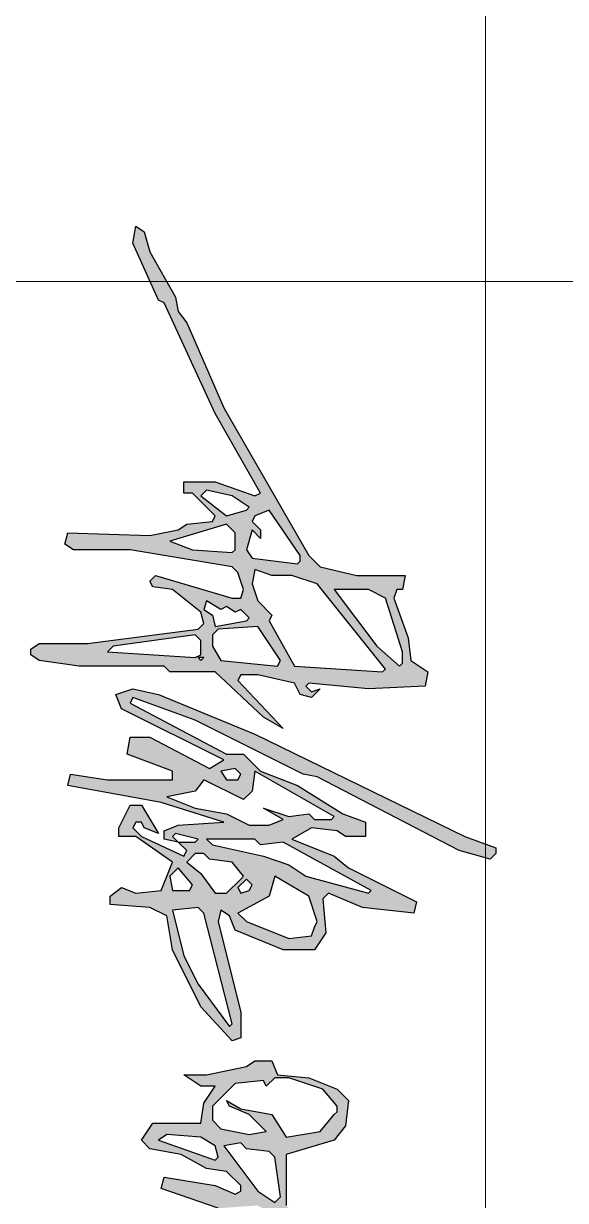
# Model space of a CAD drawing. Header units: millimetres. Extents: x 53009415 to 54059915, y 20499171 to 20796171.
# Drawn here: x 53693045 to 53697585, y 20506478 to 20516331 of the extents above; entities that cross this region are included whole.
import ezdxf

# ---------------------------------------------------------------- set-up
doc = ezdxf.new("R2010")
doc.units = ezdxf.units.MM
doc.header["$LTSCALE"] = 1000
doc.layers.add('PUB_TITLE', color=7, linetype='Continuous', lineweight=20)

# ---------------------------------------------------------------- blocks, each defined once
blk = doc.blocks.new('2015AACI_TQ_A2')
at = {"layer": 'PUB_TITLE'}
blk.add_line((-6000, 10400), (0, 10400), dxfattribs=at)
blk.add_lwpolyline([(-2000, 6400), (-2000, 12000)], dxfattribs=at)
blk = doc.blocks.new('A$C47DD32BA')
at = {"linetype": 'Continuous'}
h = blk.add_hatch(color=0, dxfattribs=at)
h.dxf.hatch_style = 1
h.paths.add_polyline_path([(179, 79), (165, 45), (163, 36), (165, 30), (170, 32), (188, 68), (191, 63), (180, 42), (180, 35), (186, 34), (192, 50), (195, 50), (195, 27), (193, 14), (197, 13), (203, 46), (210, 68), (211, 52), (213, 47), (216, 47), (217, 52), (215, 50), (214, 51), (216, 59), (217, 58), (217, 52), (220, 55), (222, 54), (215, 39), (212, 36), (210, 37), (210, 39), (212, 40), (214, 45), (204, 39), (204, 35), (212, 31), (215, 31), (215, 37), (224, 50), (234, 46), (235, 37), (233, 32), (236, 28), (239, 28), (240, 42), (243, 48), (255, 50), (275, 60), (287, 71), (286, 74), (277, 74), (245, 66), (241, 67), (243, 70), (248, 72), (255, 89), (255, 100), (249, 104), (237, 103), (235, 105), (240, 117), (242, 135), (238, 136), (226, 112), (222, 107), (216, 92), (212, 99), (213, 108), (215, 111), (215, 118), (210, 118), (207, 110), (197, 94), (192, 81), (186, 75), (186, 69), (168, 35), (166, 36), (174, 58), (193, 96), (194, 101), (220, 151), (223, 162), (221, 164), (219, 164), (215, 153)])
h.paths.add_polyline_path([(208, 107), (209, 106), (209, 100), (207, 98), (208, 91), (205, 82), (209, 89), (211, 84), (211, 77), (207, 69), (205, 58), (201, 48), (199, 58), (195, 61), (202, 75), (199, 78), (192, 79)], flags=16)
h.paths.add_polyline_path([(234, 120), (235, 119), (229, 97), (225, 91), (222, 82), (218, 64), (216, 62), (216, 79), (218, 81), (217, 89)], flags=16)
h.paths.add_polyline_path([(236, 98), (245, 101), (247, 100), (250, 99), (251, 91), (245, 76), (242, 73), (236, 84), (229, 86)], flags=16)
h.paths.add_polyline_path([(193, 74), (195, 73), (195, 69), (192, 67), (191, 72)], flags=16)
h.paths.add_polyline_path([(232, 78), (234, 77), (235, 74), (233, 73), (230, 76)], flags=16)
h.paths.add_polyline_path([(229, 75), (230, 74), (235, 69), (235, 65), (228, 60), (224, 55), (221, 58), (221, 61), (223, 63), (224, 71)], flags=16)
h.paths.add_polyline_path([(232, 57), (234, 56), (234, 50), (229, 49), (226, 52)], flags=16)
h.paths.add_polyline_path([(242, 61), (281, 71), (282, 70), (267, 59), (257, 54), (241, 50), (240, 59)], flags=16)
h = blk.add_hatch(color=0, dxfattribs=at)
h.dxf.hatch_style = 1
h.paths.add_polyline_path([(123, 115), (120, 102), (116, 98), (64, 68), (34, 55), (30, 52), (25, 51), (9, 42), (2, 40), (0, 37), (6, 36), (26, 45), (27, 47), (66, 65), (94, 81), (95, 79), (90, 65), (90, 54), (94, 54), (94, 57), (102, 65), (104, 64), (105, 55), (107, 52), (109, 42), (108, 13), (112, 12), (114, 15), (114, 35), (120, 71), (122, 73), (128, 75), (131, 74), (131, 71), (123, 44), (125, 42), (127, 43), (128, 50), (136, 60), (140, 61), (142, 59), (147, 20), (147, 3), (149, 0), (151, 0), (153, 3), (155, 17), (155, 47), (157, 49), (157, 65), (173, 82), (177, 89), (160, 73), (158, 74), (158, 80), (161, 93), (165, 95), (166, 99), (163, 102), (164, 99), (162, 97), (161, 98), (163, 119), (162, 139), (157, 140), (153, 134), (145, 133), (131, 128), (128, 129), (128, 131), (123, 132)])
h.paths.add_polyline_path([(128, 119), (131, 125), (150, 131), (154, 131), (155, 130), (148, 122), (128, 107)], flags=16)
h.paths.add_polyline_path([(156, 125), (157, 124), (155, 93), (139, 84), (137, 85), (132, 80), (126, 78), (121, 79), (123, 85), (123, 92), (126, 101)], flags=16)
h.paths.add_polyline_path([(118, 95), (119, 94), (117, 78), (114, 76), (107, 78), (110, 81), (107, 81), (104, 78), (102, 79), (100, 84), (116, 95)], flags=16)
h.paths.add_polyline_path([(153, 88), (155, 87), (153, 67), (148, 64), (144, 64), (142, 66), (141, 80)], flags=16)
h.paths.add_polyline_path([(138, 77), (139, 76), (141, 65), (137, 64), (135, 61), (132, 62), (135, 67), (134, 69), (136, 72), (135, 74)], flags=16)
h.paths.add_polyline_path([(114, 72), (115, 71), (114, 57), (111, 49), (105, 69), (108, 72)], flags=16)
h.paths.add_polyline_path([(99, 77), (100, 76), (102, 69), (95, 60), (93, 62), (95, 71)], flags=16)
h.paths.add_polyline_path([(146, 60), (151, 60), (152, 58), (150, 27), (148, 29), (144, 58)], flags=16)
h.paths.add_polyline_path([(152, 61), (153, 60), (152, 59)], flags=16)
h = blk.add_hatch(color=0, dxfattribs=at)
h.dxf.hatch_style = 1
h.paths.add_polyline_path([(322, 107), (317, 111), (308, 112), (304, 108), (300, 98), (299, 87), (294, 85), (294, 79), (296, 76), (299, 62), (299, 54), (303, 60), (303, 65), (309, 61), (316, 60), (316, 43), (322, 39), (325, 42), (327, 53), (332, 62), (333, 69), (338, 74), (340, 74), (341, 72), (338, 65), (335, 47), (339, 46), (346, 66), (345, 80), (348, 85), (349, 95), (363, 127), (368, 129), (370, 126), (371, 117), (362, 78), (349, 74), (349, 71), (361, 70), (358, 56), (358, 37), (362, 27), (366, 23), (378, 18), (396, 18), (417, 24), (418, 30), (413, 32), (397, 35), (402, 31), (411, 28), (408, 25), (394, 22), (382, 22), (371, 25), (363, 34), (362, 40), (365, 69), (368, 71), (366, 77), (369, 93), (372, 100), (372, 105), (374, 108), (375, 127), (373, 131), (366, 135), (365, 134), (363, 134), (357, 125), (347, 92), (345, 90), (327, 90)])
h.paths.add_polyline_path([(321, 90), (313, 85), (311, 74), (308, 69), (310, 70), (313, 77), (319, 83), (320, 77), (318, 67), (315, 64), (310, 64), (302, 72), (301, 82), (303, 83), (300, 86), (300, 91), (304, 103), (310, 108), (312, 108), (313, 107), (319, 102)], flags=16)
h.paths.add_polyline_path([(328, 86), (342, 88), (343, 87), (344, 86), (340, 80), (324, 68), (323, 74), (325, 76), (326, 84)], flags=16)
h.paths.add_polyline_path([(328, 66), (329, 65), (322, 45), (320, 48), (321, 60), (324, 65)], flags=16)
at = {"color": 0, "linetype": 'Continuous', "elevation": -2147483648}
for points in [[(219, 164), (221, 164), (223, 162), (220, 151), (194, 101), (193, 96), (174, 58), (166, 36), (168, 35), (186, 69), (186, 75), (192, 81), (197, 94), (207, 110), (210, 118), (215, 118), (215, 111), (213, 108), (212, 99), (216, 92), (222, 107), (226, 112), (238, 136), (242, 135), (240, 117), (235, 105), (237, 103), (249, 104), (255, 100), (255, 89), (248, 72), (243, 70), (241, 67), (245, 66), (277, 74), (286, 74), (287, 71), (275, 60), (255, 50), (243, 48), (240, 42), (239, 28), (236, 28), (233, 32), (235, 37), (234, 46), (224, 50), (215, 37), (215, 31), (212, 31), (204, 35), (204, 39), (214, 45), (212, 40), (210, 39), (210, 37), (212, 36), (215, 39), (222, 54), (220, 55), (217, 52), (216, 47), (213, 47), (211, 52), (210, 68), (203, 46), (197, 13), (193, 14), (195, 27), (195, 50), (192, 50), (186, 34), (180, 35), (180, 42), (191, 63), (188, 68), (170, 32), (165, 30), (163, 36), (165, 45), (179, 79), (215, 153), (219, 164)], [(157, 140), (162, 139), (163, 119), (161, 98), (162, 97), (164, 99), (163, 102), (166, 99), (165, 95), (161, 93), (158, 80), (158, 74), (160, 73), (177, 89), (173, 82), (157, 65), (157, 49), (155, 47), (155, 17), (153, 3), (151, 0), (149, 0), (147, 3), (147, 20), (142, 59), (140, 61), (136, 60), (128, 50), (127, 43), (125, 42), (123, 44), (131, 71), (131, 74), (128, 75), (122, 73), (120, 71), (114, 35), (114, 15), (112, 12), (108, 13), (109, 42), (107, 52), (105, 55), (104, 64), (102, 65), (94, 57), (94, 54), (90, 54), (90, 65), (95, 79), (94, 81), (66, 65), (27, 47), (26, 45), (6, 36), (0, 37), (2, 40), (9, 42), (25, 51), (30, 52), (34, 55), (64, 68), (116, 98), (120, 102), (123, 115), (123, 132), (128, 131), (128, 129), (131, 128), (145, 133), (153, 134), (157, 140)], [(346, 66), (339, 46), (335, 47), (338, 65), (341, 72), (340, 74), (338, 74), (333, 69), (332, 62), (327, 53), (325, 42), (322, 39), (316, 43), (316, 60), (309, 61), (303, 65), (303, 60), (299, 54), (299, 62), (296, 76), (294, 79), (294, 85), (299, 87), (300, 98), (304, 108), (308, 112), (317, 111), (322, 107), (327, 90), (345, 90)], [(155, 130), (154, 131), (150, 131), (131, 125), (128, 119), (128, 107), (148, 122), (155, 130)], [(157, 124), (156, 125), (126, 101), (123, 92), (123, 85), (121, 79), (126, 78), (132, 80), (137, 85), (139, 84), (155, 93), (157, 124)], [(235, 119), (234, 120), (217, 89), (218, 81), (216, 79), (216, 62), (218, 64), (222, 82), (225, 91), (229, 97), (235, 119)], [(313, 107), (312, 108), (310, 108), (304, 103), (300, 91), (300, 86), (303, 83), (301, 82), (302, 72), (310, 64), (315, 64), (318, 67), (320, 77), (319, 83), (313, 77), (310, 70), (308, 69), (311, 74), (313, 85), (321, 90), (319, 102), (313, 107)], [(209, 106), (208, 107), (192, 79), (199, 78), (202, 75), (195, 61), (199, 58), (201, 48), (205, 58), (207, 69), (211, 77), (211, 84), (209, 89), (205, 82), (208, 91), (207, 98), (209, 100), (209, 106)], [(247, 100), (245, 101), (236, 98), (229, 86), (236, 84), (242, 73), (245, 76), (251, 91), (250, 99), (247, 100)], [(119, 94), (118, 95), (116, 95), (100, 84), (102, 79), (104, 78), (107, 81), (110, 81), (107, 78), (114, 76), (117, 78), (119, 94)], [(155, 87), (153, 88), (141, 80), (142, 66), (144, 64), (148, 64), (153, 67), (155, 87)], [(343, 87), (342, 88), (328, 86), (326, 84), (325, 76), (323, 74), (324, 68), (340, 80), (344, 86), (343, 87)], [(100, 76), (99, 77), (95, 71), (93, 62), (95, 60), (102, 69), (100, 76)], [(139, 76), (138, 77), (135, 74), (136, 72), (134, 69), (135, 67), (132, 62), (135, 61), (137, 64), (141, 65), (139, 76)], [(230, 74), (229, 75), (224, 71), (223, 63), (221, 61), (221, 58), (224, 55), (228, 60), (235, 65), (235, 69), (230, 74)], [(234, 77), (232, 78), (230, 76), (233, 73), (235, 74), (234, 77)], [(115, 71), (114, 72), (108, 72), (105, 69), (111, 49), (114, 57), (115, 71)], [(195, 73), (193, 74), (191, 72), (192, 67), (195, 69), (195, 73)], [(282, 70), (281, 71), (242, 61), (240, 59), (241, 50), (257, 54), (267, 59), (282, 70)], [(329, 65), (328, 66), (324, 65), (321, 60), (320, 48), (322, 45), (329, 65)], [(152, 58), (151, 60), (146, 60), (144, 58), (148, 29), (150, 27), (152, 58)], [(153, 60), (152, 61), (152, 59), (153, 60)], [(217, 58), (216, 59), (214, 51), (215, 50), (217, 52), (217, 58)], [(234, 56), (232, 57), (226, 52), (229, 49), (234, 50), (234, 56)]]:
    blk.add_lwpolyline(points, dxfattribs=at)

msp = doc.modelspace()

# ---------------------------------------------------------------- block references
at = {"color": 3, "xscale": 23.75999999999999, "yscale": 23.75999999999999, "zscale": 23.75999999999999, "rotation": 270}
msp.add_blockref('A$C47DD32BA', (53693105.92, 20514633.663, 51024211476.48), dxfattribs=at)
at = {"layer": 'PUB_TITLE', "xscale": 5, "yscale": 5, "zscale": 5, "rotation": 270}
msp.add_blockref('2015AACI_TQ_A2', (53644915.383, 20504170.783), dxfattribs=at)

doc.saveas('drawing.dxf')
